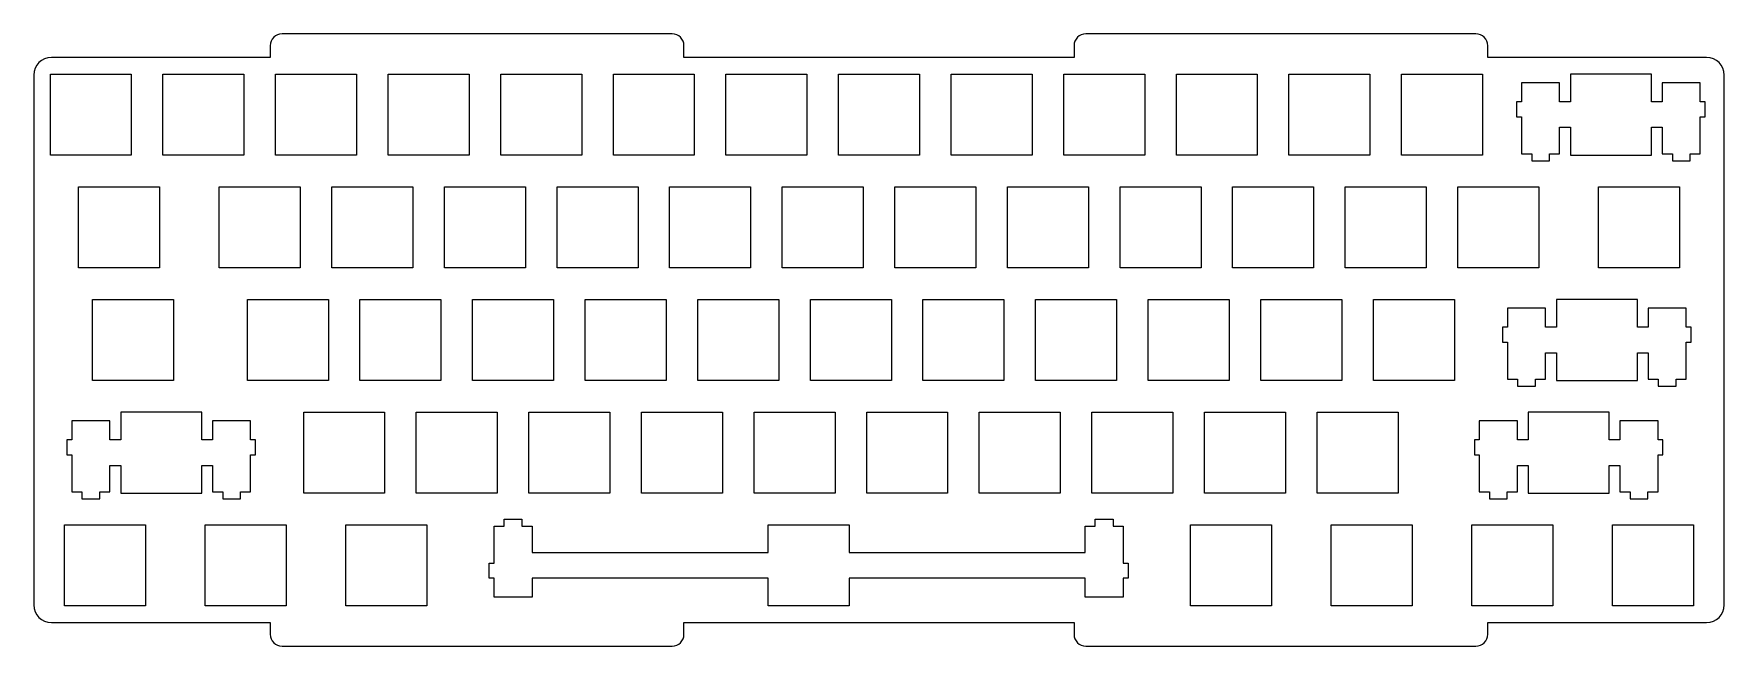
# Model space of a CAD drawing. Header units: millimetres. Extents: x 141 to 427, y -505 to -402.
import ezdxf

# ---------------------------------------------------------------- set-up
doc = ezdxf.new("R2010")
doc.units = ezdxf.units.MM
doc.header["$MEASUREMENT"] = 0
doc.layers.add('Layer 1', color=7, linetype='Continuous')

msp = doc.modelspace()

# ---------------------------------------------------------------- linework, layer by layer
at = {"layer": 'Layer 1', "color": 250, "lineweight": 0}
msp.add_open_spline([(387.4279, -501.3582), (387.4279, -501.3582), (387.4279, -502.3582), (387.4279, -503.3582), (387.4279, -504.4582), (386.5279, -505.3582), (385.4279, -505.3582), (385.4279, -505.3582), (319.4279, -505.3582), (319.4279, -505.3582), (318.3279, -505.3582), (317.4279, -504.4582), (317.4279, -503.3582), (317.4279, -502.3582), (317.4279, -501.3582), (317.4279, -501.3582), (317.4279, -501.3582), (251.4353, -501.3582), (251.4353, -501.3582), (251.4353, -501.3582), (251.4353, -502.3582), (251.4353, -503.3582), (251.4353, -504.4582), (250.5353, -505.3582), (249.4353, -505.3582), (249.4353, -505.3582), (183.4354, -505.3582), (183.4354, -505.3582), (182.3354, -505.3582), (181.4354, -504.4582), (181.4354, -503.3582), (181.4354, -502.3582), (181.4354, -501.3582), (181.4354, -501.3582), (181.4354, -501.3582), (144.4094, -501.3582), (144.4094, -501.3582), (142.7763, -501.3582), (141.4402, -500.0222), (141.4402, -498.3892), (141.4402, -498.3892), (141.4402, -408.8187), (141.4402, -408.8187), (141.4402, -407.1856), (142.7763, -405.8496), (144.4094, -405.8496), (144.4094, -405.8496), (181.4354, -405.8496), (181.4354, -405.8496), (181.4354, -405.8496), (181.4354, -404.8496), (181.4354, -403.8496), (181.4354, -402.7496), (182.3354, -401.8496), (183.4354, -401.8496), (183.4354, -401.8496), (249.4353, -401.8496), (249.4353, -401.8496), (250.5353, -401.8496), (251.4353, -402.7496), (251.4353, -403.8496), (251.4353, -404.8496), (251.4353, -405.8496), (251.4353, -405.8496), (251.4353, -405.8496), (317.4279, -405.8496), (317.4279, -405.8496), (317.4279, -405.8496), (317.4279, -404.8496), (317.4279, -403.8496), (317.4279, -402.7496), (318.3279, -401.8496), (319.4279, -401.8496), (319.4279, -401.8496), (385.4279, -401.8496), (385.4279, -401.8496), (386.5279, -401.8496), (387.4279, -402.7496), (387.4279, -403.8496), (387.4279, -404.8496), (387.4279, -405.8496), (387.4279, -405.8496), (387.4279, -405.8496), (424.4574, -405.8496), (424.4574, -405.8496), (426.0905, -405.8496), (427.4265, -407.1856), (427.4265, -408.8187), (427.4265, -408.8187), (427.4265, -498.3892), (427.4265, -498.3892), (427.4265, -500.0222), (426.0905, -501.3582), (424.4574, -501.3582), (424.4574, -501.3582), (387.4279, -501.3582), (387.4279, -501.3582)], degree=3, knots=[0, 0, 0, 0, 0.03125, 0.03125, 0.03125, 0.0625, 0.0625, 0.0625, 0.09375, 0.09375, 0.09375, 0.125, 0.125, 0.125, 0.15625, 0.15625, 0.15625, 0.1875, 0.1875, 0.1875, 0.21875, 0.21875, 0.21875, 0.25, 0.25, 0.25, 0.28125, 0.28125, 0.28125, 0.3125, 0.3125, 0.3125, 0.34375, 0.34375, 0.34375, 0.375, 0.375, 0.375, 0.40625, 0.40625, 0.40625, 0.4375, 0.4375, 0.4375, 0.46875, 0.46875, 0.46875, 0.5, 0.5, 0.5, 0.53125, 0.53125, 0.53125, 0.5625, 0.5625, 0.5625, 0.59375, 0.59375, 0.59375, 0.625, 0.625, 0.625, 0.65625, 0.65625, 0.65625, 0.6875, 0.6875, 0.6875, 0.71875, 0.71875, 0.71875, 0.75, 0.75, 0.75, 0.78125, 0.78125, 0.78125, 0.8125, 0.8125, 0.8125, 0.84375, 0.84375, 0.84375, 0.875, 0.875, 0.875, 0.90625, 0.90625, 0.90625, 0.9375, 0.9375, 0.9375, 0.96875, 0.96875, 0.96875, 1, 1, 1, 1], dxfattribs=at)
for points in [[(144.2384, -422.3531), (144.2384, -422.3531), (144.2384, -408.654), (144.2384, -408.654)], [(144.2384, -408.654), (144.2384, -408.654), (157.9376, -408.654), (157.9376, -408.654)], [(157.9376, -408.654), (157.9376, -408.654), (157.9376, -422.3531), (157.9376, -422.3531)], [(163.2884, -422.3531), (163.2884, -422.3531), (163.2884, -408.654), (163.2884, -408.654)], [(163.2884, -408.654), (163.2884, -408.654), (176.9874, -408.654), (176.9874, -408.654)], [(176.9874, -408.654), (176.9874, -408.654), (176.9874, -422.3531), (176.9874, -422.3531)], [(182.3383, -422.3531), (182.3383, -422.3531), (182.3383, -408.654), (182.3383, -408.654)], [(182.3383, -408.654), (182.3383, -408.654), (196.0374, -408.654), (196.0374, -408.654)], [(196.0374, -408.654), (196.0374, -408.654), (196.0374, -422.3531), (196.0374, -422.3531)], [(201.3869, -422.3531), (201.3869, -422.3531), (201.3869, -408.654), (201.3869, -408.654)], [(201.3869, -408.654), (201.3869, -408.654), (215.0874, -408.654), (215.0874, -408.654)], [(215.0874, -408.654), (215.0874, -408.654), (215.0874, -422.3531), (215.0874, -422.3531)], [(220.4383, -422.3531), (220.4383, -422.3531), (220.4383, -408.654), (220.4383, -408.654)], [(220.4383, -408.654), (220.4383, -408.654), (234.1374, -408.654), (234.1374, -408.654)], [(234.1374, -408.654), (234.1374, -408.654), (234.1374, -422.3531), (234.1374, -422.3531)], [(239.4883, -422.3531), (239.4883, -422.3531), (239.4883, -408.654), (239.4883, -408.654)], [(239.4883, -408.654), (239.4883, -408.654), (253.1874, -408.654), (253.1874, -408.654)], [(253.1874, -408.654), (253.1874, -408.654), (253.1874, -422.3531), (253.1874, -422.3531)], [(258.5384, -422.3531), (258.5384, -422.3531), (258.5384, -408.654), (258.5384, -408.654)], [(258.5384, -408.654), (258.5384, -408.654), (272.2374, -408.654), (272.2374, -408.654)], [(272.2374, -408.654), (272.2374, -408.654), (272.2374, -422.3531), (272.2374, -422.3531)], [(277.5884, -422.3531), (277.5884, -422.3531), (277.5884, -408.654), (277.5884, -408.654)], [(277.5884, -408.654), (277.5884, -408.654), (291.2874, -408.654), (291.2874, -408.654)], [(291.2874, -408.654), (291.2874, -408.654), (291.2874, -422.3531), (291.2874, -422.3531)], [(296.6384, -422.3531), (296.6384, -422.3531), (296.6384, -408.654), (296.6384, -408.654)], [(296.6384, -408.654), (296.6384, -408.654), (310.3374, -408.654), (310.3374, -408.654)], [(310.3374, -408.654), (310.3374, -408.654), (310.3374, -422.3531), (310.3374, -422.3531)], [(315.6884, -422.3531), (315.6884, -422.3531), (315.6884, -408.654), (315.6884, -408.654)], [(315.6884, -408.654), (315.6884, -408.654), (329.3874, -408.654), (329.3874, -408.654)], [(329.3874, -408.654), (329.3874, -408.654), (329.3874, -422.3531), (329.3874, -422.3531)], [(334.7384, -422.3531), (334.7384, -422.3531), (334.7384, -408.654), (334.7384, -408.654)], [(334.7384, -408.654), (334.7384, -408.654), (348.4374, -408.654), (348.4374, -408.654)], [(348.4374, -408.654), (348.4374, -408.654), (348.4374, -422.3531), (348.4374, -422.3531)], [(353.7884, -422.3531), (353.7884, -422.3531), (353.7884, -408.654), (353.7884, -408.654)], [(353.7884, -408.654), (353.7884, -408.654), (367.4874, -408.654), (367.4874, -408.654)], [(367.4874, -408.654), (367.4874, -408.654), (367.4874, -422.3531), (367.4874, -422.3531)], [(372.8384, -422.3531), (372.8384, -422.3531), (372.8384, -408.654), (372.8384, -408.654)], [(372.8384, -408.654), (372.8384, -408.654), (386.5374, -408.654), (386.5374, -408.654)], [(386.5374, -408.654), (386.5374, -408.654), (386.5374, -422.3531), (386.5374, -422.3531)], [(415.1124, -408.654), (415.1124, -408.654), (401.4134, -408.654), (401.4134, -408.654)], [(401.4134, -408.654), (401.4134, -408.654), (401.4134, -413.3533), (401.4134, -413.3533)], [(415.1124, -413.3533), (415.1124, -413.3533), (415.1124, -408.654), (415.1124, -408.654)], [(393.1384, -410.123), (393.1384, -410.123), (393.1384, -413.3533), (393.1384, -413.3533)], [(399.5874, -410.123), (399.5874, -410.123), (393.1384, -410.123), (393.1384, -410.123)], [(399.5874, -413.3533), (399.5874, -413.3533), (399.5874, -410.123), (399.5874, -410.123)], [(416.9384, -410.123), (416.9384, -410.123), (416.9384, -413.3533), (416.9384, -413.3533)], [(423.3874, -410.123), (423.3874, -410.123), (416.9384, -410.123), (416.9384, -410.123)], [(423.3874, -413.3533), (423.3874, -413.3533), (423.3874, -410.123), (423.3874, -410.123)], [(392.3124, -413.3533), (392.3124, -413.3533), (392.3124, -415.8531), (392.3124, -415.8531)], [(393.1384, -413.3533), (393.1384, -413.3533), (392.3124, -413.3533), (392.3124, -413.3533)], [(401.4134, -413.3533), (401.4134, -413.3533), (399.5874, -413.3533), (399.5874, -413.3533)], [(416.9384, -413.3533), (416.9384, -413.3533), (415.1124, -413.3533), (415.1124, -413.3533)], [(424.2134, -413.3533), (424.2134, -413.3533), (423.3874, -413.3533), (423.3874, -413.3533)], [(424.2134, -415.8531), (424.2134, -415.8531), (424.2134, -413.3533), (424.2134, -413.3533)], [(392.3124, -415.8531), (392.3124, -415.8531), (393.1384, -415.8531), (393.1384, -415.8531)], [(393.1384, -415.8531), (393.1384, -415.8531), (393.1384, -422.123), (393.1384, -422.123)], [(423.3874, -415.8531), (423.3874, -415.8531), (424.2134, -415.8531), (424.2134, -415.8531)], [(423.3874, -422.123), (423.3874, -422.123), (423.3874, -415.8531), (423.3874, -415.8531)], [(399.5874, -417.6541), (399.5874, -417.6541), (401.4134, -417.6541), (401.4134, -417.6541)], [(399.5874, -422.123), (399.5874, -422.123), (399.5874, -417.6541), (399.5874, -417.6541)], [(401.4134, -417.6541), (401.4134, -417.6541), (401.4134, -422.3531), (401.4134, -422.3531)], [(415.1124, -417.6541), (415.1124, -417.6541), (416.9384, -417.6541), (416.9384, -417.6541)], [(415.1124, -422.3531), (415.1124, -422.3531), (415.1124, -417.6541), (415.1124, -417.6541)], [(416.9384, -417.6541), (416.9384, -417.6541), (416.9384, -422.123), (416.9384, -422.123)], [(157.9376, -422.3531), (157.9376, -422.3531), (144.2384, -422.3531), (144.2384, -422.3531)], [(176.9874, -422.3531), (176.9874, -422.3531), (163.2884, -422.3531), (163.2884, -422.3531)], [(196.0374, -422.3531), (196.0374, -422.3531), (182.3383, -422.3531), (182.3383, -422.3531)], [(215.0874, -422.3531), (215.0874, -422.3531), (201.3869, -422.3531), (201.3869, -422.3531)], [(234.1374, -422.3531), (234.1374, -422.3531), (220.4383, -422.3531), (220.4383, -422.3531)], [(253.1874, -422.3531), (253.1874, -422.3531), (239.4883, -422.3531), (239.4883, -422.3531)], [(272.2374, -422.3531), (272.2374, -422.3531), (258.5384, -422.3531), (258.5384, -422.3531)], [(291.2874, -422.3531), (291.2874, -422.3531), (277.5884, -422.3531), (277.5884, -422.3531)], [(310.3374, -422.3531), (310.3374, -422.3531), (296.6384, -422.3531), (296.6384, -422.3531)], [(329.3874, -422.3531), (329.3874, -422.3531), (315.6884, -422.3531), (315.6884, -422.3531)], [(348.4374, -422.3531), (348.4374, -422.3531), (334.7384, -422.3531), (334.7384, -422.3531)], [(367.4874, -422.3531), (367.4874, -422.3531), (353.7884, -422.3531), (353.7884, -422.3531)], [(386.5374, -422.3531), (386.5374, -422.3531), (372.8384, -422.3531), (372.8384, -422.3531)], [(393.1384, -422.123), (393.1384, -422.123), (394.8624, -422.123), (394.8624, -422.123)], [(394.8624, -422.123), (394.8624, -422.123), (394.8624, -423.3232), (394.8624, -423.3232)], [(397.8624, -422.123), (397.8624, -422.123), (399.5874, -422.123), (399.5874, -422.123)], [(397.8624, -423.3232), (397.8624, -423.3232), (397.8624, -422.123), (397.8624, -422.123)], [(401.4134, -422.3531), (401.4134, -422.3531), (415.1124, -422.3531), (415.1124, -422.3531)], [(416.9384, -422.123), (416.9384, -422.123), (418.6624, -422.123), (418.6624, -422.123)], [(418.6624, -422.123), (418.6624, -422.123), (418.6624, -423.3232), (418.6624, -423.3232)], [(421.6624, -422.123), (421.6624, -422.123), (423.3874, -422.123), (423.3874, -422.123)], [(421.6624, -423.3232), (421.6624, -423.3232), (421.6624, -422.123), (421.6624, -422.123)], [(394.8624, -423.3232), (394.8624, -423.3232), (397.8624, -423.3232), (397.8624, -423.3232)], [(418.6624, -423.3232), (418.6624, -423.3232), (421.6624, -423.3232), (421.6624, -423.3232)], [(148.9995, -441.4031), (148.9995, -441.4031), (148.9995, -427.704), (148.9995, -427.704)], [(148.9995, -427.704), (148.9995, -427.704), (162.7001, -427.704), (162.7001, -427.704)], [(162.7001, -427.704), (162.7001, -427.704), (162.7001, -441.4031), (162.7001, -441.4031)], [(172.8134, -441.4031), (172.8134, -441.4031), (172.8134, -427.704), (172.8134, -427.704)], [(172.8134, -427.704), (172.8134, -427.704), (186.5124, -427.704), (186.5124, -427.704)], [(186.5124, -427.704), (186.5124, -427.704), (186.5124, -441.4031), (186.5124, -441.4031)], [(191.8619, -441.4031), (191.8619, -441.4031), (191.8619, -427.704), (191.8619, -427.704)], [(191.8619, -427.704), (191.8619, -427.704), (205.5624, -427.704), (205.5624, -427.704)], [(205.5624, -427.704), (205.5624, -427.704), (205.5624, -441.4031), (205.5624, -441.4031)], [(210.9133, -441.4031), (210.9133, -441.4031), (210.9133, -427.704), (210.9133, -427.704)], [(210.9133, -427.704), (210.9133, -427.704), (224.6124, -427.704), (224.6124, -427.704)], [(224.6124, -427.704), (224.6124, -427.704), (224.6124, -441.4031), (224.6124, -441.4031)], [(229.9633, -441.4031), (229.9633, -441.4031), (229.9633, -427.704), (229.9633, -427.704)], [(229.9633, -427.704), (229.9633, -427.704), (243.6624, -427.704), (243.6624, -427.704)], [(243.6624, -427.704), (243.6624, -427.704), (243.6624, -441.4031), (243.6624, -441.4031)], [(249.0134, -441.4031), (249.0134, -441.4031), (249.0134, -427.704), (249.0134, -427.704)], [(249.0134, -427.704), (249.0134, -427.704), (262.7124, -427.704), (262.7124, -427.704)], [(262.7124, -427.704), (262.7124, -427.704), (262.7124, -441.4031), (262.7124, -441.4031)], [(268.0634, -441.4031), (268.0634, -441.4031), (268.0634, -427.704), (268.0634, -427.704)], [(268.0634, -427.704), (268.0634, -427.704), (281.7624, -427.704), (281.7624, -427.704)], [(281.7624, -427.704), (281.7624, -427.704), (281.7624, -441.4031), (281.7624, -441.4031)], [(287.1134, -441.4031), (287.1134, -441.4031), (287.1134, -427.704), (287.1134, -427.704)], [(287.1134, -427.704), (287.1134, -427.704), (300.8124, -427.704), (300.8124, -427.704)], [(300.8124, -427.704), (300.8124, -427.704), (300.8124, -441.4031), (300.8124, -441.4031)], [(306.1634, -441.4031), (306.1634, -441.4031), (306.1634, -427.704), (306.1634, -427.704)], [(306.1634, -427.704), (306.1634, -427.704), (319.8624, -427.704), (319.8624, -427.704)], [(319.8624, -427.704), (319.8624, -427.704), (319.8624, -441.4031), (319.8624, -441.4031)], [(325.2134, -441.4031), (325.2134, -441.4031), (325.2134, -427.704), (325.2134, -427.704)], [(325.2134, -427.704), (325.2134, -427.704), (338.9124, -427.704), (338.9124, -427.704)], [(338.9124, -427.704), (338.9124, -427.704), (338.9124, -441.4031), (338.9124, -441.4031)], [(344.2634, -441.4031), (344.2634, -441.4031), (344.2634, -427.704), (344.2634, -427.704)], [(344.2634, -427.704), (344.2634, -427.704), (357.9624, -427.704), (357.9624, -427.704)], [(357.9624, -427.704), (357.9624, -427.704), (357.9624, -441.4031), (357.9624, -441.4031)], [(363.3134, -441.4031), (363.3134, -441.4031), (363.3134, -427.704), (363.3134, -427.704)], [(363.3134, -427.704), (363.3134, -427.704), (377.0124, -427.704), (377.0124, -427.704)], [(377.0124, -427.704), (377.0124, -427.704), (377.0124, -441.4031), (377.0124, -441.4031)], [(382.3634, -441.4031), (382.3634, -441.4031), (382.3634, -427.704), (382.3634, -427.704)], [(382.3634, -427.704), (382.3634, -427.704), (396.0624, -427.704), (396.0624, -427.704)], [(396.0624, -427.704), (396.0624, -427.704), (396.0624, -441.4031), (396.0624, -441.4031)], [(406.1744, -441.4031), (406.1744, -441.4031), (406.1744, -427.704), (406.1744, -427.704)], [(406.1744, -427.704), (406.1744, -427.704), (419.8754, -427.704), (419.8754, -427.704)], [(419.8754, -427.704), (419.8754, -427.704), (419.8754, -441.4031), (419.8754, -441.4031)], [(162.7001, -441.4031), (162.7001, -441.4031), (148.9995, -441.4031), (148.9995, -441.4031)], [(186.5124, -441.4031), (186.5124, -441.4031), (172.8134, -441.4031), (172.8134, -441.4031)], [(205.5624, -441.4031), (205.5624, -441.4031), (191.8619, -441.4031), (191.8619, -441.4031)], [(224.6124, -441.4031), (224.6124, -441.4031), (210.9133, -441.4031), (210.9133, -441.4031)], [(243.6624, -441.4031), (243.6624, -441.4031), (229.9633, -441.4031), (229.9633, -441.4031)], [(262.7124, -441.4031), (262.7124, -441.4031), (249.0134, -441.4031), (249.0134, -441.4031)], [(281.7624, -441.4031), (281.7624, -441.4031), (268.0634, -441.4031), (268.0634, -441.4031)], [(300.8124, -441.4031), (300.8124, -441.4031), (287.1134, -441.4031), (287.1134, -441.4031)], [(319.8624, -441.4031), (319.8624, -441.4031), (306.1634, -441.4031), (306.1634, -441.4031)], [(338.9124, -441.4031), (338.9124, -441.4031), (325.2134, -441.4031), (325.2134, -441.4031)], [(357.9624, -441.4031), (357.9624, -441.4031), (344.2634, -441.4031), (344.2634, -441.4031)], [(377.0124, -441.4031), (377.0124, -441.4031), (363.3134, -441.4031), (363.3134, -441.4031)], [(396.0624, -441.4031), (396.0624, -441.4031), (382.3634, -441.4031), (382.3634, -441.4031)], [(419.8754, -441.4031), (419.8754, -441.4031), (406.1744, -441.4031), (406.1744, -441.4031)], [(151.3808, -460.4531), (151.3808, -460.4531), (151.3808, -446.754), (151.3808, -446.754)], [(151.3808, -446.754), (151.3808, -446.754), (165.0813, -446.754), (165.0813, -446.754)], [(165.0813, -446.754), (165.0813, -446.754), (165.0813, -460.4531), (165.0813, -460.4531)], [(177.5744, -460.4531), (177.5744, -460.4531), (177.5744, -446.754), (177.5744, -446.754)], [(177.5744, -446.754), (177.5744, -446.754), (191.2749, -446.754), (191.2749, -446.754)], [(191.2749, -446.754), (191.2749, -446.754), (191.2749, -460.4531), (191.2749, -460.4531)], [(196.6244, -460.4531), (196.6244, -460.4531), (196.6244, -446.754), (196.6244, -446.754)], [(196.6244, -446.754), (196.6244, -446.754), (210.3249, -446.754), (210.3249, -446.754)], [(210.3249, -446.754), (210.3249, -446.754), (210.3249, -460.4531), (210.3249, -460.4531)], [(215.6744, -460.4531), (215.6744, -460.4531), (215.6744, -446.754), (215.6744, -446.754)], [(215.6744, -446.754), (215.6744, -446.754), (229.3749, -446.754), (229.3749, -446.754)], [(229.3749, -446.754), (229.3749, -446.754), (229.3749, -460.4531), (229.3749, -460.4531)], [(234.7244, -460.4531), (234.7244, -460.4531), (234.7244, -446.754), (234.7244, -446.754)], [(234.7244, -446.754), (234.7244, -446.754), (248.4254, -446.754), (248.4254, -446.754)], [(248.4254, -446.754), (248.4254, -446.754), (248.4254, -460.4531), (248.4254, -460.4531)], [(253.7744, -460.4531), (253.7744, -460.4531), (253.7744, -446.754), (253.7744, -446.754)], [(253.7744, -446.754), (253.7744, -446.754), (267.4754, -446.754), (267.4754, -446.754)], [(267.4754, -446.754), (267.4754, -446.754), (267.4754, -460.4531), (267.4754, -460.4531)], [(272.8244, -460.4531), (272.8244, -460.4531), (272.8244, -446.754), (272.8244, -446.754)], [(272.8244, -446.754), (272.8244, -446.754), (286.5254, -446.754), (286.5254, -446.754)], [(286.5254, -446.754), (286.5254, -446.754), (286.5254, -460.4531), (286.5254, -460.4531)], [(291.8744, -460.4531), (291.8744, -460.4531), (291.8744, -446.754), (291.8744, -446.754)], [(291.8744, -446.754), (291.8744, -446.754), (305.5754, -446.754), (305.5754, -446.754)], [(305.5754, -446.754), (305.5754, -446.754), (305.5754, -460.4531), (305.5754, -460.4531)], [(310.9244, -460.4531), (310.9244, -460.4531), (310.9244, -446.754), (310.9244, -446.754)], [(310.9244, -446.754), (310.9244, -446.754), (324.6254, -446.754), (324.6254, -446.754)], [(324.6254, -446.754), (324.6254, -446.754), (324.6254, -460.4531), (324.6254, -460.4531)], [(329.9744, -460.4531), (329.9744, -460.4531), (329.9744, -446.754), (329.9744, -446.754)], [(329.9744, -446.754), (329.9744, -446.754), (343.6754, -446.754), (343.6754, -446.754)], [(343.6754, -446.754), (343.6754, -446.754), (343.6754, -460.4531), (343.6754, -460.4531)], [(349.0244, -460.4531), (349.0244, -460.4531), (349.0244, -446.754), (349.0244, -446.754)], [(349.0244, -446.754), (349.0244, -446.754), (362.7254, -446.754), (362.7254, -446.754)], [(362.7254, -446.754), (362.7254, -446.754), (362.7254, -460.4531), (362.7254, -460.4531)], [(368.0744, -460.4531), (368.0744, -460.4531), (368.0744, -446.754), (368.0744, -446.754)], [(368.0744, -446.754), (368.0744, -446.754), (381.7754, -446.754), (381.7754, -446.754)], [(381.7754, -446.754), (381.7754, -446.754), (381.7754, -460.4531), (381.7754, -460.4531)], [(390.7554, -448.223), (390.7554, -448.223), (390.7554, -451.4533), (390.7554, -451.4533)], [(397.2064, -448.223), (397.2064, -448.223), (390.7554, -448.223), (390.7554, -448.223)], [(397.2064, -451.4533), (397.2064, -451.4533), (397.2064, -448.223), (397.2064, -448.223)], [(412.7314, -446.754), (412.7314, -446.754), (399.0304, -446.754), (399.0304, -446.754)], [(399.0304, -446.754), (399.0304, -446.754), (399.0304, -451.4533), (399.0304, -451.4533)], [(412.7314, -451.4533), (412.7314, -451.4533), (412.7314, -446.754), (412.7314, -446.754)], [(414.5554, -448.223), (414.5554, -448.223), (414.5554, -451.4533), (414.5554, -451.4533)], [(421.0064, -448.223), (421.0064, -448.223), (414.5554, -448.223), (414.5554, -448.223)], [(421.0064, -451.4533), (421.0064, -451.4533), (421.0064, -448.223), (421.0064, -448.223)], [(389.9304, -451.4533), (389.9304, -451.4533), (389.9304, -453.9531), (389.9304, -453.9531)], [(390.7554, -451.4533), (390.7554, -451.4533), (389.9304, -451.4533), (389.9304, -451.4533)], [(399.0304, -451.4533), (399.0304, -451.4533), (397.2064, -451.4533), (397.2064, -451.4533)], [(414.5554, -451.4533), (414.5554, -451.4533), (412.7314, -451.4533), (412.7314, -451.4533)], [(421.8304, -451.4533), (421.8304, -451.4533), (421.0064, -451.4533), (421.0064, -451.4533)], [(421.8304, -453.9531), (421.8304, -453.9531), (421.8304, -451.4533), (421.8304, -451.4533)], [(389.9304, -453.9531), (389.9304, -453.9531), (390.7554, -453.9531), (390.7554, -453.9531)], [(390.7554, -453.9531), (390.7554, -453.9531), (390.7554, -460.223), (390.7554, -460.223)], [(421.0064, -453.9531), (421.0064, -453.9531), (421.8304, -453.9531), (421.8304, -453.9531)], [(421.0064, -460.223), (421.0064, -460.223), (421.0064, -453.9531), (421.0064, -453.9531)], [(397.2064, -455.7541), (397.2064, -455.7541), (399.0304, -455.7541), (399.0304, -455.7541)], [(397.2064, -460.223), (397.2064, -460.223), (397.2064, -455.7541), (397.2064, -455.7541)], [(399.0304, -455.7541), (399.0304, -455.7541), (399.0304, -460.4531), (399.0304, -460.4531)], [(412.7314, -455.7541), (412.7314, -455.7541), (414.5554, -455.7541), (414.5554, -455.7541)], [(412.7314, -460.4531), (412.7314, -460.4531), (412.7314, -455.7541), (412.7314, -455.7541)], [(414.5554, -455.7541), (414.5554, -455.7541), (414.5554, -460.223), (414.5554, -460.223)], [(390.7554, -460.223), (390.7554, -460.223), (392.4794, -460.223), (392.4794, -460.223)], [(392.4794, -460.223), (392.4794, -460.223), (392.4794, -461.4232), (392.4794, -461.4232)], [(395.4794, -460.223), (395.4794, -460.223), (397.2064, -460.223), (397.2064, -460.223)], [(395.4794, -461.4232), (395.4794, -461.4232), (395.4794, -460.223), (395.4794, -460.223)], [(414.5554, -460.223), (414.5554, -460.223), (416.2814, -460.223), (416.2814, -460.223)], [(416.2814, -460.223), (416.2814, -460.223), (416.2814, -461.4232), (416.2814, -461.4232)], [(419.2814, -460.223), (419.2814, -460.223), (421.0064, -460.223), (421.0064, -460.223)], [(419.2814, -461.4232), (419.2814, -461.4232), (419.2814, -460.223), (419.2814, -460.223)], [(165.0813, -460.4531), (165.0813, -460.4531), (151.3808, -460.4531), (151.3808, -460.4531)], [(191.2749, -460.4531), (191.2749, -460.4531), (177.5744, -460.4531), (177.5744, -460.4531)], [(210.3249, -460.4531), (210.3249, -460.4531), (196.6244, -460.4531), (196.6244, -460.4531)], [(229.3749, -460.4531), (229.3749, -460.4531), (215.6744, -460.4531), (215.6744, -460.4531)], [(248.4254, -460.4531), (248.4254, -460.4531), (234.7244, -460.4531), (234.7244, -460.4531)], [(267.4754, -460.4531), (267.4754, -460.4531), (253.7744, -460.4531), (253.7744, -460.4531)], [(286.5254, -460.4531), (286.5254, -460.4531), (272.8244, -460.4531), (272.8244, -460.4531)], [(305.5754, -460.4531), (305.5754, -460.4531), (291.8744, -460.4531), (291.8744, -460.4531)], [(324.6254, -460.4531), (324.6254, -460.4531), (310.9244, -460.4531), (310.9244, -460.4531)], [(343.6754, -460.4531), (343.6754, -460.4531), (329.9744, -460.4531), (329.9744, -460.4531)], [(362.7254, -460.4531), (362.7254, -460.4531), (349.0244, -460.4531), (349.0244, -460.4531)], [(381.7754, -460.4531), (381.7754, -460.4531), (368.0744, -460.4531), (368.0744, -460.4531)], [(392.4794, -461.4232), (392.4794, -461.4232), (395.4794, -461.4232), (395.4794, -461.4232)], [(399.0304, -460.4531), (399.0304, -460.4531), (412.7314, -460.4531), (412.7314, -460.4531)], [(416.2814, -461.4232), (416.2814, -461.4232), (419.2814, -461.4232), (419.2814, -461.4232)], [(169.8438, -465.8026), (169.8438, -465.8026), (156.1433, -465.8026), (156.1433, -465.8026)], [(156.1433, -465.8026), (156.1433, -465.8026), (156.1433, -470.5032), (156.1433, -470.5032)], [(169.8438, -470.5032), (169.8438, -470.5032), (169.8438, -465.8026), (169.8438, -465.8026)], [(187.0994, -479.5032), (187.0994, -479.5032), (187.0994, -465.8026), (187.0994, -465.8026)], [(187.0994, -465.8026), (187.0994, -465.8026), (200.7999, -465.8026), (200.7999, -465.8026)], [(200.7999, -465.8026), (200.7999, -465.8026), (200.7999, -479.5032), (200.7999, -479.5032)], [(206.1494, -479.5032), (206.1494, -479.5032), (206.1494, -465.8026), (206.1494, -465.8026)], [(206.1494, -465.8026), (206.1494, -465.8026), (219.8499, -465.8026), (219.8499, -465.8026)], [(219.8499, -465.8026), (219.8499, -465.8026), (219.8499, -479.5032), (219.8499, -479.5032)], [(225.1994, -479.5032), (225.1994, -479.5032), (225.1994, -465.8026), (225.1994, -465.8026)], [(225.1994, -465.8026), (225.1994, -465.8026), (238.8999, -465.8026), (238.8999, -465.8026)], [(238.8999, -465.8026), (238.8999, -465.8026), (238.8999, -479.5032), (238.8999, -479.5032)], [(244.2494, -479.5032), (244.2494, -479.5032), (244.2494, -465.8026), (244.2494, -465.8026)], [(244.2494, -465.8026), (244.2494, -465.8026), (257.9504, -465.8026), (257.9504, -465.8026)], [(257.9504, -465.8026), (257.9504, -465.8026), (257.9504, -479.5032), (257.9504, -479.5032)], [(263.2994, -479.5032), (263.2994, -479.5032), (263.2994, -465.8026), (263.2994, -465.8026)], [(263.2994, -465.8026), (263.2994, -465.8026), (277.0004, -465.8026), (277.0004, -465.8026)], [(277.0004, -465.8026), (277.0004, -465.8026), (277.0004, -479.5032), (277.0004, -479.5032)], [(282.3494, -479.5032), (282.3494, -479.5032), (282.3494, -465.8026), (282.3494, -465.8026)], [(282.3494, -465.8026), (282.3494, -465.8026), (296.0504, -465.8026), (296.0504, -465.8026)], [(296.0504, -465.8026), (296.0504, -465.8026), (296.0504, -479.5032), (296.0504, -479.5032)], [(301.3994, -479.5032), (301.3994, -479.5032), (301.3994, -465.8026), (301.3994, -465.8026)], [(301.3994, -465.8026), (301.3994, -465.8026), (315.1004, -465.8026), (315.1004, -465.8026)], [(315.1004, -465.8026), (315.1004, -465.8026), (315.1004, -479.5032), (315.1004, -479.5032)], [(320.4494, -479.5032), (320.4494, -479.5032), (320.4494, -465.8026), (320.4494, -465.8026)], [(320.4494, -465.8026), (320.4494, -465.8026), (334.1504, -465.8026), (334.1504, -465.8026)], [(334.1504, -465.8026), (334.1504, -465.8026), (334.1504, -479.5032), (334.1504, -479.5032)], [(339.4994, -479.5032), (339.4994, -479.5032), (339.4994, -465.8026), (339.4994, -465.8026)], [(339.4994, -465.8026), (339.4994, -465.8026), (353.2004, -465.8026), (353.2004, -465.8026)], [(353.2004, -465.8026), (353.2004, -465.8026), (353.2004, -479.5032), (353.2004, -479.5032)], [(358.5494, -479.5032), (358.5494, -479.5032), (358.5494, -465.8026), (358.5494, -465.8026)], [(358.5494, -465.8026), (358.5494, -465.8026), (372.2504, -465.8026), (372.2504, -465.8026)], [(372.2504, -465.8026), (372.2504, -465.8026), (372.2504, -479.5032), (372.2504, -479.5032)], [(407.9684, -465.8026), (407.9684, -465.8026), (394.2684, -465.8026), (394.2684, -465.8026)], [(394.2684, -465.8026), (394.2684, -465.8026), (394.2684, -470.5032), (394.2684, -470.5032)], [(407.9684, -470.5032), (407.9684, -470.5032), (407.9684, -465.8026), (407.9684, -465.8026)], [(147.8682, -467.2731), (147.8682, -467.2731), (147.8682, -470.5032), (147.8682, -470.5032)], [(154.3188, -467.2731), (154.3188, -467.2731), (147.8682, -467.2731), (147.8682, -467.2731)], [(154.3188, -470.5032), (154.3188, -470.5032), (154.3188, -467.2731), (154.3188, -467.2731)], [(171.6683, -467.2731), (171.6683, -467.2731), (171.6683, -470.5032), (171.6683, -470.5032)], [(178.1188, -467.2731), (178.1188, -467.2731), (171.6683, -467.2731), (171.6683, -467.2731)], [(178.1188, -470.5032), (178.1188, -470.5032), (178.1188, -467.2731), (178.1188, -467.2731)], [(385.9934, -467.2731), (385.9934, -467.2731), (385.9934, -470.5032), (385.9934, -470.5032)], [(392.4444, -467.2731), (392.4444, -467.2731), (385.9934, -467.2731), (385.9934, -467.2731)], [(392.4444, -470.5032), (392.4444, -470.5032), (392.4444, -467.2731), (392.4444, -467.2731)], [(409.7934, -467.2731), (409.7934, -467.2731), (409.7934, -470.5032), (409.7934, -470.5032)], [(416.2434, -467.2731), (416.2434, -467.2731), (409.7934, -467.2731), (409.7934, -467.2731)], [(416.2434, -470.5032), (416.2434, -470.5032), (416.2434, -467.2731), (416.2434, -467.2731)], [(147.0441, -470.5032), (147.0441, -470.5032), (147.0441, -473.003), (147.0441, -473.003)], [(147.8682, -470.5032), (147.8682, -470.5032), (147.0441, -470.5032), (147.0441, -470.5032)], [(156.1433, -470.5032), (156.1433, -470.5032), (154.3188, -470.5032), (154.3188, -470.5032)], [(171.6683, -470.5032), (171.6683, -470.5032), (169.8438, -470.5032), (169.8438, -470.5032)], [(178.9443, -470.5032), (178.9443, -470.5032), (178.1188, -470.5032), (178.1188, -470.5032)], [(178.9443, -473.003), (178.9443, -473.003), (178.9443, -470.5032), (178.9443, -470.5032)], [(385.1694, -470.5032), (385.1694, -470.5032), (385.1694, -473.003), (385.1694, -473.003)], [(385.9934, -470.5032), (385.9934, -470.5032), (385.1694, -470.5032), (385.1694, -470.5032)], [(394.2684, -470.5032), (394.2684, -470.5032), (392.4444, -470.5032), (392.4444, -470.5032)], [(409.7934, -470.5032), (409.7934, -470.5032), (407.9684, -470.5032), (407.9684, -470.5032)], [(417.0694, -470.5032), (417.0694, -470.5032), (416.2434, -470.5032), (416.2434, -470.5032)], [(417.0694, -473.003), (417.0694, -473.003), (417.0694, -470.5032), (417.0694, -470.5032)], [(147.0441, -473.003), (147.0441, -473.003), (147.8682, -473.003), (147.8682, -473.003)], [(147.8682, -473.003), (147.8682, -473.003), (147.8682, -479.273), (147.8682, -479.273)], [(178.1188, -473.003), (178.1188, -473.003), (178.9443, -473.003), (178.9443, -473.003)], [(178.1188, -479.273), (178.1188, -479.273), (178.1188, -473.003), (178.1188, -473.003)], [(385.1694, -473.003), (385.1694, -473.003), (385.9934, -473.003), (385.9934, -473.003)], [(385.9934, -473.003), (385.9934, -473.003), (385.9934, -479.273), (385.9934, -479.273)], [(416.2434, -473.003), (416.2434, -473.003), (417.0694, -473.003), (417.0694, -473.003)], [(416.2434, -479.273), (416.2434, -479.273), (416.2434, -473.003), (416.2434, -473.003)], [(154.3188, -474.8041), (154.3188, -474.8041), (156.1433, -474.8041), (156.1433, -474.8041)], [(154.3188, -479.273), (154.3188, -479.273), (154.3188, -474.8041), (154.3188, -474.8041)], [(156.1433, -474.8041), (156.1433, -474.8041), (156.1433, -479.5032), (156.1433, -479.5032)], [(169.8438, -474.8041), (169.8438, -474.8041), (171.6683, -474.8041), (171.6683, -474.8041)], [(169.8438, -479.5032), (169.8438, -479.5032), (169.8438, -474.8041), (169.8438, -474.8041)], [(171.6683, -474.8041), (171.6683, -474.8041), (171.6683, -479.273), (171.6683, -479.273)], [(392.4444, -474.8041), (392.4444, -474.8041), (394.2684, -474.8041), (394.2684, -474.8041)], [(392.4444, -479.273), (392.4444, -479.273), (392.4444, -474.8041), (392.4444, -474.8041)], [(394.2684, -474.8041), (394.2684, -474.8041), (394.2684, -479.5032), (394.2684, -479.5032)], [(407.9684, -474.8041), (407.9684, -474.8041), (409.7934, -474.8041), (409.7934, -474.8041)], [(407.9684, -479.5032), (407.9684, -479.5032), (407.9684, -474.8041), (407.9684, -474.8041)], [(409.7934, -474.8041), (409.7934, -474.8041), (409.7934, -479.273), (409.7934, -479.273)], [(147.8682, -479.273), (147.8682, -479.273), (149.5935, -479.273), (149.5935, -479.273)], [(149.5935, -479.273), (149.5935, -479.273), (149.5935, -480.4733), (149.5935, -480.4733)], [(152.5935, -479.273), (152.5935, -479.273), (154.3188, -479.273), (154.3188, -479.273)], [(152.5935, -480.4733), (152.5935, -480.4733), (152.5935, -479.273), (152.5935, -479.273)], [(156.1433, -479.5032), (156.1433, -479.5032), (169.8438, -479.5032), (169.8438, -479.5032)], [(171.6683, -479.273), (171.6683, -479.273), (173.3936, -479.273), (173.3936, -479.273)], [(173.3936, -479.273), (173.3936, -479.273), (173.3936, -480.4733), (173.3936, -480.4733)], [(176.3936, -479.273), (176.3936, -479.273), (178.1188, -479.273), (178.1188, -479.273)], [(176.3936, -480.4733), (176.3936, -480.4733), (176.3936, -479.273), (176.3936, -479.273)], [(200.7999, -479.5032), (200.7999, -479.5032), (187.0994, -479.5032), (187.0994, -479.5032)], [(219.8499, -479.5032), (219.8499, -479.5032), (206.1494, -479.5032), (206.1494, -479.5032)], [(238.8999, -479.5032), (238.8999, -479.5032), (225.1994, -479.5032), (225.1994, -479.5032)], [(257.9504, -479.5032), (257.9504, -479.5032), (244.2494, -479.5032), (244.2494, -479.5032)], [(277.0004, -479.5032), (277.0004, -479.5032), (263.2994, -479.5032), (263.2994, -479.5032)], [(296.0504, -479.5032), (296.0504, -479.5032), (282.3494, -479.5032), (282.3494, -479.5032)], [(315.1004, -479.5032), (315.1004, -479.5032), (301.3994, -479.5032), (301.3994, -479.5032)], [(334.1504, -479.5032), (334.1504, -479.5032), (320.4494, -479.5032), (320.4494, -479.5032)], [(353.2004, -479.5032), (353.2004, -479.5032), (339.4994, -479.5032), (339.4994, -479.5032)], [(372.2504, -479.5032), (372.2504, -479.5032), (358.5494, -479.5032), (358.5494, -479.5032)], [(385.9934, -479.273), (385.9934, -479.273), (387.7184, -479.273), (387.7184, -479.273)], [(387.7184, -479.273), (387.7184, -479.273), (387.7184, -480.4733), (387.7184, -480.4733)], [(390.7184, -479.273), (390.7184, -479.273), (392.4444, -479.273), (392.4444, -479.273)], [(390.7184, -480.4733), (390.7184, -480.4733), (390.7184, -479.273), (390.7184, -479.273)], [(394.2684, -479.5032), (394.2684, -479.5032), (407.9684, -479.5032), (407.9684, -479.5032)], [(409.7934, -479.273), (409.7934, -479.273), (411.5184, -479.273), (411.5184, -479.273)], [(411.5184, -479.273), (411.5184, -479.273), (411.5184, -480.4733), (411.5184, -480.4733)], [(414.5184, -479.273), (414.5184, -479.273), (416.2434, -479.273), (416.2434, -479.273)], [(414.5184, -480.4733), (414.5184, -480.4733), (414.5184, -479.273), (414.5184, -479.273)], [(149.5935, -480.4733), (149.5935, -480.4733), (152.5935, -480.4733), (152.5935, -480.4733)], [(173.3936, -480.4733), (173.3936, -480.4733), (176.3936, -480.4733), (176.3936, -480.4733)], [(387.7184, -480.4733), (387.7184, -480.4733), (390.7184, -480.4733), (390.7184, -480.4733)], [(411.5184, -480.4733), (411.5184, -480.4733), (414.5184, -480.4733), (414.5184, -480.4733)], [(146.6183, -498.5532), (146.6183, -498.5532), (146.6183, -484.8541), (146.6183, -484.8541)], [(146.6183, -484.8541), (146.6183, -484.8541), (160.3188, -484.8541), (160.3188, -484.8541)], [(160.3188, -484.8541), (160.3188, -484.8541), (160.3188, -498.5532), (160.3188, -498.5532)], [(170.4308, -498.5532), (170.4308, -498.5532), (170.4308, -484.8541), (170.4308, -484.8541)], [(170.4308, -484.8541), (170.4308, -484.8541), (184.1312, -484.8541), (184.1312, -484.8541)], [(184.1312, -484.8541), (184.1312, -484.8541), (184.1312, -498.5532), (184.1312, -498.5532)], [(194.2432, -498.5532), (194.2432, -498.5532), (194.2432, -484.8541), (194.2432, -484.8541)], [(194.2432, -484.8541), (194.2432, -484.8541), (207.9437, -484.8541), (207.9437, -484.8541)], [(207.9437, -484.8541), (207.9437, -484.8541), (207.9437, -498.5532), (207.9437, -498.5532)], [(219.3056, -485.0843), (219.3056, -485.0843), (221.031, -485.0843), (221.031, -485.0843)], [(219.3056, -491.3543), (219.3056, -491.3543), (219.3056, -485.0843), (219.3056, -485.0843)], [(221.031, -483.884), (221.031, -483.884), (224.031, -483.884), (224.031, -483.884)], [(221.031, -485.0843), (221.031, -485.0843), (221.031, -483.884), (221.031, -483.884)], [(224.031, -483.884), (224.031, -483.884), (224.031, -485.0843), (224.031, -485.0843)], [(224.031, -485.0843), (224.031, -485.0843), (225.7565, -485.0843), (225.7565, -485.0843)], [(225.7565, -485.0843), (225.7565, -485.0843), (225.7565, -489.5532), (225.7565, -489.5532)], [(265.6804, -484.8541), (265.6804, -484.8541), (279.3814, -484.8541), (279.3814, -484.8541)], [(265.6804, -489.5532), (265.6804, -489.5532), (265.6804, -484.8541), (265.6804, -484.8541)], [(279.3814, -484.8541), (279.3814, -484.8541), (279.3814, -489.5532), (279.3814, -489.5532)], [(319.3054, -485.0843), (319.3054, -485.0843), (321.0314, -485.0843), (321.0314, -485.0843)], [(319.3054, -489.5532), (319.3054, -489.5532), (319.3054, -485.0843), (319.3054, -485.0843)], [(321.0314, -483.884), (321.0314, -483.884), (324.0314, -483.884), (324.0314, -483.884)], [(321.0314, -485.0843), (321.0314, -485.0843), (321.0314, -483.884), (321.0314, -483.884)], [(324.0314, -483.884), (324.0314, -483.884), (324.0314, -485.0843), (324.0314, -485.0843)], [(324.0314, -485.0843), (324.0314, -485.0843), (325.7564, -485.0843), (325.7564, -485.0843)], [(325.7564, -485.0843), (325.7564, -485.0843), (325.7564, -491.3543), (325.7564, -491.3543)], [(337.1184, -498.5532), (337.1184, -498.5532), (337.1184, -484.8541), (337.1184, -484.8541)], [(337.1184, -484.8541), (337.1184, -484.8541), (350.8184, -484.8541), (350.8184, -484.8541)], [(350.8184, -484.8541), (350.8184, -484.8541), (350.8184, -498.5532), (350.8184, -498.5532)], [(360.9304, -498.5532), (360.9304, -498.5532), (360.9304, -484.8541), (360.9304, -484.8541)], [(360.9304, -484.8541), (360.9304, -484.8541), (374.6314, -484.8541), (374.6314, -484.8541)], [(374.6314, -484.8541), (374.6314, -484.8541), (374.6314, -498.5532), (374.6314, -498.5532)], [(384.7434, -498.5532), (384.7434, -498.5532), (384.7434, -484.8541), (384.7434, -484.8541)], [(384.7434, -484.8541), (384.7434, -484.8541), (398.4434, -484.8541), (398.4434, -484.8541)], [(398.4434, -484.8541), (398.4434, -484.8541), (398.4434, -498.5532), (398.4434, -498.5532)], [(408.5554, -498.5532), (408.5554, -498.5532), (408.5554, -484.8541), (408.5554, -484.8541)], [(408.5554, -484.8541), (408.5554, -484.8541), (422.2564, -484.8541), (422.2564, -484.8541)], [(422.2564, -484.8541), (422.2564, -484.8541), (422.2564, -498.5532), (422.2564, -498.5532)], [(218.4804, -491.3543), (218.4804, -491.3543), (219.3056, -491.3543), (219.3056, -491.3543)], [(218.4804, -493.8541), (218.4804, -493.8541), (218.4804, -491.3543), (218.4804, -491.3543)], [(225.7565, -489.5532), (225.7565, -489.5532), (265.6804, -489.5532), (265.6804, -489.5532)], [(279.3814, -489.5532), (279.3814, -489.5532), (319.3054, -489.5532), (319.3054, -489.5532)], [(325.7564, -491.3543), (325.7564, -491.3543), (326.5804, -491.3543), (326.5804, -491.3543)], [(326.5804, -491.3543), (326.5804, -491.3543), (326.5804, -493.8541), (326.5804, -493.8541)], [(219.3056, -493.8541), (219.3056, -493.8541), (218.4804, -493.8541), (218.4804, -493.8541)], [(219.3056, -497.0842), (219.3056, -497.0842), (219.3056, -493.8541), (219.3056, -493.8541)], [(225.7565, -493.8541), (225.7565, -493.8541), (225.7565, -497.0842), (225.7565, -497.0842)], [(265.6804, -493.8541), (265.6804, -493.8541), (225.7565, -493.8541), (225.7565, -493.8541)], [(265.6804, -498.5532), (265.6804, -498.5532), (265.6804, -493.8541), (265.6804, -493.8541)], [(279.3814, -493.8541), (279.3814, -493.8541), (279.3814, -498.5532), (279.3814, -498.5532)], [(319.3054, -493.8541), (319.3054, -493.8541), (279.3814, -493.8541), (279.3814, -493.8541)], [(319.3054, -497.0842), (319.3054, -497.0842), (319.3054, -493.8541), (319.3054, -493.8541)], [(325.7564, -493.8541), (325.7564, -493.8541), (325.7564, -497.0842), (325.7564, -497.0842)], [(326.5804, -493.8541), (326.5804, -493.8541), (325.7564, -493.8541), (325.7564, -493.8541)], [(225.7565, -497.0842), (225.7565, -497.0842), (219.3056, -497.0842), (219.3056, -497.0842)], [(325.7564, -497.0842), (325.7564, -497.0842), (319.3054, -497.0842), (319.3054, -497.0842)], [(160.3188, -498.5532), (160.3188, -498.5532), (146.6183, -498.5532), (146.6183, -498.5532)], [(184.1312, -498.5532), (184.1312, -498.5532), (170.4308, -498.5532), (170.4308, -498.5532)], [(207.9437, -498.5532), (207.9437, -498.5532), (194.2432, -498.5532), (194.2432, -498.5532)], [(279.3814, -498.5532), (279.3814, -498.5532), (265.6804, -498.5532), (265.6804, -498.5532)], [(350.8184, -498.5532), (350.8184, -498.5532), (337.1184, -498.5532), (337.1184, -498.5532)], [(374.6314, -498.5532), (374.6314, -498.5532), (360.9304, -498.5532), (360.9304, -498.5532)], [(398.4434, -498.5532), (398.4434, -498.5532), (384.7434, -498.5532), (384.7434, -498.5532)], [(422.2564, -498.5532), (422.2564, -498.5532), (408.5554, -498.5532), (408.5554, -498.5532)]]:
    msp.add_open_spline(points, degree=3, dxfattribs=at)

doc.saveas('drawing.dxf')
